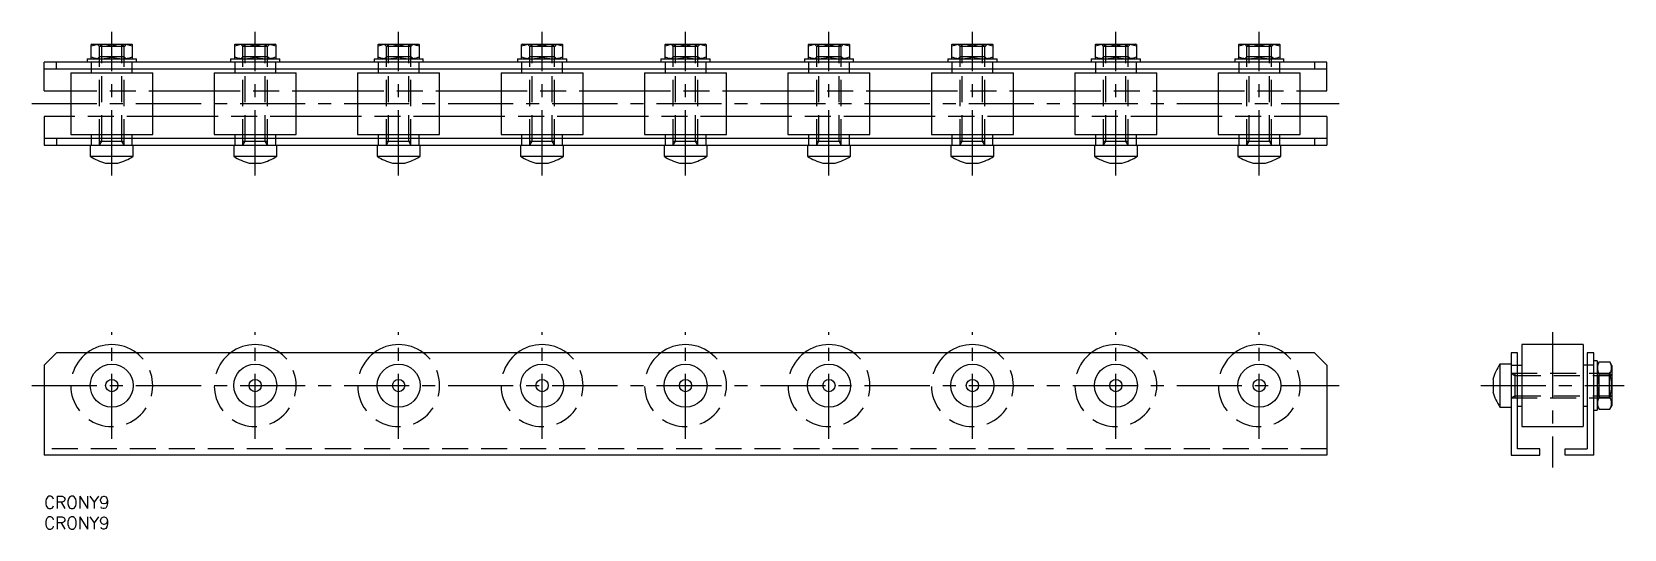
# Model space of a CAD drawing. Extents: x -3 to 386, y -8 to 113.
import ezdxf

# ---------------------------------------------------------------- set-up
doc = ezdxf.new("R2010")
doc.units = 0
doc.header["$LTSCALE"] = 0.5
doc.linetypes.add('CENTER', pattern=[50.8, 31.75, -6.35, 6.35, -6.35])
doc.linetypes.add('DASHED', pattern=[19.05, 12.7, -6.35])
for name, color, linetype in [('MSM_CENTER', 1, 'CENTER'), ('MSM_CONTINUOUS', 7, 'CONTINUOUS'), ('MSM_DASHED', 4, 'DASHED'), ('MSM_PART_NUMBER', 7, 'CONTINUOUS')]:
    doc.layers.add(name, color=color, linetype=linetype)
doc.styles.get("Standard").update_dxf_attribs({"font": 'txt.shx', "height": 3, "bigfont": 'bigfont.shx'})

# ---------------------------------------------------------------- blocks, each defined once
blk = doc.blocks.new('*U28')
at = {"layer": 'MSM_PART_NUMBER'}
blk.add_text('CRONY9', height=3, dxfattribs=at).set_placement((0, -3))
blk = doc.blocks.new('*U29')
at = {"layer": 'MSM_PART_NUMBER'}
blk.add_text('CRONY9', height=3, dxfattribs=at).set_placement((0, -8))

msp = doc.modelspace()

# ---------------------------------------------------------------- linework, layer by layer
at = {"layer": 'MSM_CENTER'}
for p, q in [((16.5, 78.24), (16.5, 113.24)), ((51.5, 78.24), (51.5, 113.24)), ((86.5, 78.24), (86.5, 113.24)), ((121.5, 78.24), (121.5, 113.24)), ((156.5, 78.24), (156.5, 113.24)), ((191.5, 78.24), (191.5, 113.24)), ((226.5, 78.24), (226.5, 113.24)), ((261.5, 78.24), (261.5, 113.24)), ((296.5, 78.24), (296.5, 113.24)), ((-3, 95.74), (316, 95.74)), ((16.5, 14), (16.5, 40)), ((51.5, 14), (51.5, 40)), ((86.5, 14), (86.5, 40)), ((121.5, 14), (121.5, 40)), ((156.5, 14), (156.5, 40)), ((191.5, 14), (191.5, 40)), ((226.5, 14), (226.5, 40)), ((261.5, 14), (261.5, 40)), ((296.5, 14), (296.5, 40)), ((368.03, 40), (368.03, 7)), ((-3, 27), (316, 27)), ((350.53, 27), (385.53, 27))]:
    msp.add_line(p, q, dxfattribs=at)
at = {"layer": 'MSM_CONTINUOUS'}
for p, q in [((11.6, 110.24), (11.5, 110.18)), ((11.5, 106.7), (11.5, 110.18)), ((11.6, 110.24), (21.4, 110.24)), ((16.5, 107.14), (16.5, 109.73)), ((21.5, 110.18), (21.4, 110.24)), ((21.5, 110.18), (21.5, 106.7)), ((46.6, 110.24), (46.5, 110.18)), ((46.5, 106.7), (46.5, 110.18)), ((46.6, 110.24), (56.4, 110.24)), ((51.5, 107.14), (51.5, 109.73)), ((56.5, 110.18), (56.4, 110.24)), ((56.5, 110.18), (56.5, 106.7)), ((81.6, 110.24), (81.5, 110.18)), ((81.5, 106.7), (81.5, 110.18)), ((81.6, 110.24), (91.4, 110.24)), ((86.5, 107.14), (86.5, 109.73)), ((91.5, 110.18), (91.4, 110.24)), ((91.5, 110.18), (91.5, 106.7)), ((116.6, 110.24), (116.5, 110.18)), ((116.5, 106.7), (116.5, 110.18)), ((116.6, 110.24), (126.4, 110.24)), ((121.5, 107.14), (121.5, 109.73)), ((126.5, 110.18), (126.4, 110.24)), ((126.5, 110.18), (126.5, 106.7)), ((151.6, 110.24), (151.5, 110.18)), ((151.5, 106.7), (151.5, 110.18)), ((151.6, 110.24), (161.4, 110.24)), ((156.5, 107.14), (156.5, 109.73)), ((161.5, 110.18), (161.4, 110.24)), ((161.5, 110.18), (161.5, 106.7)), ((186.6, 110.24), (186.5, 110.18)), ((186.5, 106.7), (186.5, 110.18)), ((186.6, 110.24), (196.4, 110.24)), ((191.5, 107.14), (191.5, 109.73)), ((196.5, 110.18), (196.4, 110.24)), ((196.5, 110.18), (196.5, 106.7)), ((221.6, 110.24), (221.5, 110.18)), ((221.5, 106.7), (221.5, 110.18)), ((221.6, 110.24), (231.4, 110.24)), ((226.5, 107.14), (226.5, 109.73)), ((231.5, 110.18), (231.4, 110.24)), ((231.5, 110.18), (231.5, 106.7)), ((256.6, 110.24), (256.5, 110.18)), ((256.5, 106.7), (256.5, 110.18)), ((256.6, 110.24), (266.4, 110.24)), ((261.5, 107.14), (261.5, 109.73)), ((266.5, 110.18), (266.4, 110.24)), ((266.5, 110.18), (266.5, 106.7)), ((291.6, 110.24), (291.5, 110.18)), ((291.5, 106.7), (291.5, 110.18)), ((291.6, 110.24), (301.4, 110.24)), ((296.5, 107.14), (296.5, 109.73)), ((301.5, 110.18), (301.4, 110.24)), ((301.5, 110.18), (301.5, 106.7)), ((0, 98.84), (0, 105.84)), ((313, 105.84), (0, 105.84)), ((3, 104.24), (3, 105.84)), ((10.5, 106.64), (10.5, 105.84)), ((10.5, 106.64), (22.5, 106.64)), ((11.5, 106.7), (11.6, 106.64)), ((21.4, 106.64), (21.5, 106.7)), ((22.5, 105.84), (22.5, 106.64)), ((45.5, 106.64), (45.5, 105.84)), ((45.5, 106.64), (57.5, 106.64)), ((46.5, 106.7), (46.6, 106.64)), ((56.4, 106.64), (56.5, 106.7)), ((57.5, 105.84), (57.5, 106.64)), ((80.5, 106.64), (80.5, 105.84)), ((80.5, 106.64), (92.5, 106.64)), ((81.5, 106.7), (81.6, 106.64)), ((91.4, 106.64), (91.5, 106.7)), ((92.5, 105.84), (92.5, 106.64)), ((115.5, 106.64), (115.5, 105.84)), ((115.5, 106.64), (127.5, 106.64)), ((116.5, 106.7), (116.6, 106.64)), ((126.4, 106.64), (126.5, 106.7)), ((127.5, 105.84), (127.5, 106.64)), ((150.5, 106.64), (150.5, 105.84)), ((150.5, 106.64), (162.5, 106.64)), ((151.5, 106.7), (151.6, 106.64)), ((161.4, 106.64), (161.5, 106.7)), ((162.5, 105.84), (162.5, 106.64)), ((185.5, 106.64), (185.5, 105.84)), ((185.5, 106.64), (197.5, 106.64)), ((186.5, 106.7), (186.6, 106.64)), ((196.4, 106.64), (196.5, 106.7)), ((197.5, 105.84), (197.5, 106.64)), ((220.5, 106.64), (220.5, 105.84)), ((220.5, 106.64), (232.5, 106.64)), ((221.5, 106.7), (221.6, 106.64)), ((231.4, 106.64), (231.5, 106.7)), ((232.5, 105.84), (232.5, 106.64)), ((255.5, 106.64), (255.5, 105.84)), ((255.5, 106.64), (267.5, 106.64)), ((256.5, 106.7), (256.6, 106.64)), ((266.4, 106.64), (266.5, 106.7)), ((267.5, 105.84), (267.5, 106.64)), ((290.5, 106.64), (290.5, 105.84)), ((290.5, 106.64), (302.5, 106.64)), ((291.5, 106.7), (291.6, 106.64)), ((301.4, 106.64), (301.5, 106.7)), ((302.5, 105.84), (302.5, 106.64)), ((310, 105.84), (310, 104.24)), ((313, 98.84), (313, 105.84)), ((0, 104.24), (313, 104.24)), ((6.5, 103.24), (6.5, 88.24)), ((6.5, 103.24), (26.5, 103.24)), ((11.5, 104.24), (11.5, 103.24)), ((21.5, 103.24), (21.5, 104.24)), ((26.5, 88.24), (26.5, 103.24)), ((41.5, 103.24), (41.5, 88.24)), ((41.5, 103.24), (61.5, 103.24)), ((46.5, 104.24), (46.5, 103.24)), ((56.5, 103.24), (56.5, 104.24)), ((61.5, 88.24), (61.5, 103.24)), ((76.5, 103.24), (76.5, 88.24)), ((76.5, 103.24), (96.5, 103.24)), ((81.5, 104.24), (81.5, 103.24)), ((91.5, 103.24), (91.5, 104.24)), ((96.5, 88.24), (96.5, 103.24)), ((111.5, 103.24), (111.5, 88.24)), ((111.5, 103.24), (131.5, 103.24)), ((116.5, 104.24), (116.5, 103.24)), ((126.5, 103.24), (126.5, 104.24)), ((131.5, 88.24), (131.5, 103.24)), ((146.5, 103.24), (146.5, 88.24)), ((146.5, 103.24), (166.5, 103.24)), ((151.5, 104.24), (151.5, 103.24)), ((161.5, 103.24), (161.5, 104.24)), ((166.5, 88.24), (166.5, 103.24)), ((181.5, 103.24), (181.5, 88.24)), ((181.5, 103.24), (201.5, 103.24)), ((186.5, 104.24), (186.5, 103.24)), ((196.5, 103.24), (196.5, 104.24)), ((201.5, 88.24), (201.5, 103.24)), ((216.5, 103.24), (216.5, 88.24)), ((216.5, 103.24), (236.5, 103.24)), ((221.5, 104.24), (221.5, 103.24)), ((231.5, 103.24), (231.5, 104.24)), ((236.5, 88.24), (236.5, 103.24)), ((251.5, 103.24), (251.5, 88.24)), ((251.5, 103.24), (271.5, 103.24)), ((256.5, 104.24), (256.5, 103.24)), ((266.5, 103.24), (266.5, 104.24)), ((271.5, 88.24), (271.5, 103.24)), ((286.5, 103.24), (286.5, 88.24)), ((286.5, 103.24), (306.5, 103.24)), ((291.5, 104.24), (291.5, 103.24)), ((301.5, 103.24), (301.5, 104.24)), ((306.5, 88.24), (306.5, 103.24)), ((0, 98.84), (6.5, 98.84)), ((26.5, 98.84), (41.5, 98.84)), ((61.5, 98.84), (76.5, 98.84)), ((96.5, 98.84), (111.5, 98.84)), ((131.5, 98.84), (146.5, 98.84)), ((166.5, 98.84), (181.5, 98.84)), ((201.5, 98.84), (216.5, 98.84)), ((236.5, 98.84), (251.5, 98.84)), ((271.5, 98.84), (286.5, 98.84)), ((306.5, 98.84), (313, 98.84)), ((0, 92.64), (0, 85.64)), ((6.5, 92.64), (0, 92.64)), ((41.5, 92.64), (26.5, 92.64)), ((76.5, 92.64), (61.5, 92.64)), ((111.5, 92.64), (96.5, 92.64)), ((146.5, 92.64), (131.5, 92.64)), ((181.5, 92.64), (166.5, 92.64)), ((216.5, 92.64), (201.5, 92.64)), ((251.5, 92.64), (236.5, 92.64)), ((286.5, 92.64), (271.5, 92.64)), ((313, 92.64), (306.5, 92.64)), ((313, 92.64), (313, 85.64)), ((313, 87.24), (0, 87.24)), ((0, 85.64), (313, 85.64)), ((3, 87.24), (3, 85.64)), ((6.5, 88.24), (26.5, 88.24)), ((11.25, 85.64), (11.25, 82.93)), ((11.5, 88.24), (11.5, 87.24)), ((21.5, 87.24), (21.5, 88.24)), ((21.75, 82.93), (21.75, 85.64)), ((41.5, 88.24), (61.5, 88.24)), ((46.25, 85.64), (46.25, 82.93)), ((46.5, 88.24), (46.5, 87.24)), ((56.5, 87.24), (56.5, 88.24)), ((56.75, 82.93), (56.75, 85.64)), ((76.5, 88.24), (96.5, 88.24)), ((81.25, 85.64), (81.25, 82.93)), ((81.5, 88.24), (81.5, 87.24)), ((91.5, 87.24), (91.5, 88.24)), ((91.75, 82.93), (91.75, 85.64)), ((111.5, 88.24), (131.5, 88.24)), ((116.25, 85.64), (116.25, 82.93)), ((116.5, 88.24), (116.5, 87.24)), ((126.5, 87.24), (126.5, 88.24)), ((126.75, 82.93), (126.75, 85.64)), ((146.5, 88.24), (166.5, 88.24)), ((151.25, 85.64), (151.25, 82.93)), ((151.5, 88.24), (151.5, 87.24)), ((161.5, 87.24), (161.5, 88.24)), ((161.75, 82.93), (161.75, 85.64)), ((181.5, 88.24), (201.5, 88.24)), ((186.25, 85.64), (186.25, 82.93)), ((186.5, 88.24), (186.5, 87.24)), ((196.5, 87.24), (196.5, 88.24)), ((196.75, 82.93), (196.75, 85.64)), ((216.5, 88.24), (236.5, 88.24)), ((221.25, 85.64), (221.25, 82.93)), ((221.5, 88.24), (221.5, 87.24)), ((231.5, 87.24), (231.5, 88.24)), ((231.75, 82.93), (231.75, 85.64)), ((251.5, 88.24), (271.5, 88.24)), ((256.25, 85.64), (256.25, 82.93)), ((256.5, 88.24), (256.5, 87.24)), ((266.5, 87.24), (266.5, 88.24)), ((266.75, 82.93), (266.75, 85.64)), ((286.5, 88.24), (306.5, 88.24)), ((291.25, 85.64), (291.25, 82.93)), ((291.5, 88.24), (291.5, 87.24)), ((301.5, 87.24), (301.5, 88.24)), ((301.75, 82.93), (301.75, 85.64)), ((310, 87.24), (310, 85.64)), ((11.25, 82.93), (21.75, 82.93)), ((46.25, 82.93), (56.75, 82.93)), ((81.25, 82.93), (91.75, 82.93)), ((116.25, 82.93), (126.75, 82.93)), ((151.25, 82.93), (161.75, 82.93)), ((186.25, 82.93), (196.75, 82.93)), ((221.25, 82.93), (231.75, 82.93)), ((256.25, 82.93), (266.75, 82.93)), ((291.25, 82.93), (301.75, 82.93)), ((15.01, 81.24), (17.99, 81.24)), ((50.01, 81.24), (52.99, 81.24)), ((85.01, 81.24), (87.99, 81.24)), ((120.01, 81.24), (122.99, 81.24)), ((155.01, 81.24), (157.99, 81.24)), ((190.01, 81.24), (192.99, 81.24)), ((225.01, 81.24), (227.99, 81.24)), ((260.01, 81.24), (262.99, 81.24)), ((295.01, 81.24), (297.99, 81.24)), ((0, 32), (3, 35)), ((310, 35), (3, 35)), ((310, 35), (313, 32)), ((359.53, 35), (357.93, 35)), ((357.93, 35), (357.93, 10)), ((359.53, 11.6), (359.53, 35)), ((360.53, 37), (360.53, 17)), ((375.53, 37), (360.53, 37)), ((375.53, 37), (375.53, 17)), ((376.53, 35), (376.53, 11.6)), ((378.13, 35), (376.53, 35)), ((378.13, 10), (378.13, 35)), ((0, 32), (0, 10)), ((313, 32), (313, 10)), ((355.22, 32.25), (355.22, 21.75)), ((357.93, 32.25), (355.22, 32.25)), ((357.93, 32), (360.53, 32)), ((378.13, 32), (375.53, 32)), ((378.93, 33), (378.13, 33)), ((378.93, 33), (378.93, 21)), ((379.43, 32.77), (378.93, 31.9)), ((379.43, 32.77), (382.02, 32.77)), ((382.53, 31.9), (382.02, 32.77)), ((382.53, 31.9), (382.53, 22.1)), ((353.53, 28.49), (353.53, 25.51)), ((379.43, 29.89), (382.02, 29.89)), ((379.43, 24.11), (382.02, 24.11)), ((355.22, 21.75), (357.93, 21.75)), ((359.53, 22), (360.53, 22)), ((375.53, 22), (376.53, 22)), ((378.13, 21), (378.93, 21)), ((378.93, 22.1), (379.43, 21.23)), ((379.43, 21.23), (382.02, 21.23)), ((382.02, 21.23), (382.53, 22.1)), ((360.53, 17), (375.53, 17)), ((313, 10), (0, 10)), ((357.93, 10), (364.93, 10)), ((364.93, 11.6), (359.53, 11.6)), ((364.93, 10), (364.93, 11.6)), ((371.13, 11.6), (376.53, 11.6)), ((371.13, 10), (371.13, 11.6)), ((378.13, 10), (371.13, 10))]:
    msp.add_line(p, q, dxfattribs=at)
for centre, radius in [((16.5, 27), 5.25), ((51.5, 27), 5.25), ((86.5, 27), 5.25), ((121.5, 27), 5.25), ((156.5, 27), 5.25), ((191.5, 27), 5.25), ((226.5, 27), 5.25), ((261.5, 27), 5.25), ((296.5, 27), 5.25), ((16.5, 27), 1.49), ((51.5, 27), 1.49), ((86.5, 27), 1.49), ((121.5, 27), 1.49), ((156.5, 27), 1.49), ((191.5, 27), 1.49), ((226.5, 27), 1.49), ((261.5, 27), 1.49), ((296.5, 27), 1.49)]:
    msp.add_circle(centre, radius, dxfattribs=at)
for centre, radius, start, end in [((14, 102.81), 7.37, 70.1592, 109.8408), ((19, 102.81), 7.37, 70.1592, 109.8408), ((49, 102.81), 7.37, 70.1592, 109.8408), ((54, 102.81), 7.37, 70.1592, 109.8408), ((84, 102.81), 7.37, 70.1592, 109.8408), ((89, 102.81), 7.37, 70.1592, 109.8408), ((119, 102.81), 7.37, 70.1592, 109.8408), ((124, 102.81), 7.37, 70.1592, 109.8408), ((154, 102.81), 7.37, 70.1592, 109.8408), ((159, 102.81), 7.37, 70.1592, 109.8408), ((189, 102.81), 7.37, 70.1592, 109.8408), ((194, 102.81), 7.37, 70.1592, 109.8408), ((224, 102.81), 7.37, 70.1592, 109.8408), ((229, 102.81), 7.37, 70.1592, 109.8408), ((259, 102.81), 7.37, 70.1592, 109.8408), ((264, 102.81), 7.37, 70.1592, 109.8408), ((294, 102.81), 7.37, 70.1592, 109.8408), ((299, 102.81), 7.37, 70.1592, 109.8408), ((14, 114.07), 7.37, 250.1592, 289.8408), ((19, 114.07), 7.37, 250.1592, 289.8408), ((49, 114.07), 7.37, 250.1592, 289.8408), ((54, 114.07), 7.37, 250.1592, 289.8408), ((84, 114.07), 7.37, 250.1592, 289.8408), ((89, 114.07), 7.37, 250.1592, 289.8408), ((119, 114.07), 7.37, 250.1592, 289.8408), ((124, 114.07), 7.37, 250.1592, 289.8408), ((154, 114.07), 7.37, 250.1592, 289.8408), ((159, 114.07), 7.37, 250.1592, 289.8408), ((189, 114.07), 7.37, 250.1592, 289.8408), ((194, 114.07), 7.37, 250.1592, 289.8408), ((224, 114.07), 7.37, 250.1592, 289.8408), ((229, 114.07), 7.37, 250.1592, 289.8408), ((259, 114.07), 7.37, 250.1592, 289.8408), ((264, 114.07), 7.37, 250.1592, 289.8408), ((294, 114.07), 7.37, 250.1592, 289.8408), ((299, 114.07), 7.37, 250.1592, 289.8408), ((18.04, 92.97), 12.12, 235.9445, 255.5214), ((14.96, 92.97), 12.12, 284.4786, 304.0555), ((53.04, 92.97), 12.12, 235.9445, 255.5214), ((49.96, 92.97), 12.12, 284.4786, 304.0555), ((88.04, 92.97), 12.12, 235.9445, 255.5214), ((84.96, 92.97), 12.12, 284.4786, 304.0555), ((123.04, 92.97), 12.12, 235.9445, 255.5214), ((119.96, 92.97), 12.12, 284.4786, 304.0555), ((158.04, 92.97), 12.12, 235.9445, 255.5214), ((154.96, 92.97), 12.12, 284.4786, 304.0555), ((193.04, 92.97), 12.12, 235.9445, 255.5214), ((189.96, 92.97), 12.12, 284.4786, 304.0555), ((228.04, 92.97), 12.12, 235.9445, 255.5214), ((224.96, 92.97), 12.12, 284.4786, 304.0555), ((263.04, 92.97), 12.12, 235.9445, 255.5214), ((259.96, 92.97), 12.12, 284.4786, 304.0555), ((298.04, 92.97), 12.12, 235.9445, 255.5214), ((294.96, 92.97), 12.12, 284.4786, 304.0555), ((16.5, 27), 10, 53.1301, 126.8699), ((51.5, 27), 10, 53.1301, 126.8699), ((86.5, 27), 10, 53.1301, 126.8699), ((121.5, 27), 10, 53.1301, 126.8699), ((156.5, 27), 10, 53.1301, 126.8699), ((191.5, 27), 10, 53.1301, 126.8699), ((226.5, 27), 10, 53.1301, 126.8699), ((261.5, 27), 10, 53.1301, 126.8699), ((296.5, 27), 10, 53.1301, 126.8699), ((365.26, 25.46), 12.12, 145.9445, 165.5214), ((381.54, 31.33), 2.56, 154.3574, 214.3573), ((379.91, 31.33), 2.56, 325.6427, 25.6426), ((388.59, 27), 9.61, 162.5124, 197.4876), ((372.86, 27), 9.61, 342.5124, 17.4876), ((365.26, 28.54), 12.12, 194.4786, 214.0555), ((381.54, 22.67), 2.56, 145.6427, 205.6426), ((379.91, 22.67), 2.56, 334.3574, 34.3573)]:
    msp.add_arc(centre, radius, start, end, dxfattribs=at)
at = {"layer": 'MSM_DASHED'}
for p, q in [((12.96, 110.24), (13.5, 109.7)), ((14.04, 110.24), (13.5, 109.7)), ((19.5, 109.7), (13.5, 109.7)), ((13.5, 85.64), (13.5, 109.7)), ((14.04, 86.58), (14.04, 110.24)), ((18.96, 110.24), (19.5, 109.7)), ((18.96, 86.58), (18.96, 110.24)), ((20.04, 110.24), (19.5, 109.7)), ((19.5, 85.64), (19.5, 109.7)), ((47.96, 110.24), (48.5, 109.7)), ((49.04, 110.24), (48.5, 109.7)), ((54.5, 109.7), (48.5, 109.7)), ((48.5, 85.64), (48.5, 109.7)), ((49.04, 86.58), (49.04, 110.24)), ((53.96, 110.24), (54.5, 109.7)), ((53.96, 86.58), (53.96, 110.24)), ((55.04, 110.24), (54.5, 109.7)), ((54.5, 85.64), (54.5, 109.7)), ((82.96, 110.24), (83.5, 109.7)), ((84.04, 110.24), (83.5, 109.7)), ((89.5, 109.7), (83.5, 109.7)), ((83.5, 85.64), (83.5, 109.7)), ((84.04, 86.58), (84.04, 110.24)), ((88.96, 110.24), (89.5, 109.7)), ((88.96, 86.58), (88.96, 110.24)), ((90.04, 110.24), (89.5, 109.7)), ((89.5, 85.64), (89.5, 109.7)), ((117.96, 110.24), (118.5, 109.7)), ((119.04, 110.24), (118.5, 109.7)), ((124.5, 109.7), (118.5, 109.7)), ((118.5, 85.64), (118.5, 109.7)), ((119.04, 86.58), (119.04, 110.24)), ((123.96, 110.24), (124.5, 109.7)), ((123.96, 86.58), (123.96, 110.24)), ((125.04, 110.24), (124.5, 109.7)), ((124.5, 85.64), (124.5, 109.7)), ((152.96, 110.24), (153.5, 109.7)), ((154.04, 110.24), (153.5, 109.7)), ((159.5, 109.7), (153.5, 109.7)), ((153.5, 85.64), (153.5, 109.7)), ((154.04, 86.58), (154.04, 110.24)), ((158.96, 110.24), (159.5, 109.7)), ((158.96, 86.58), (158.96, 110.24)), ((160.04, 110.24), (159.5, 109.7)), ((159.5, 85.64), (159.5, 109.7)), ((187.96, 110.24), (188.5, 109.7)), ((189.04, 110.24), (188.5, 109.7)), ((194.5, 109.7), (188.5, 109.7)), ((188.5, 85.64), (188.5, 109.7)), ((189.04, 86.58), (189.04, 110.24)), ((193.96, 110.24), (194.5, 109.7)), ((193.96, 86.58), (193.96, 110.24)), ((195.04, 110.24), (194.5, 109.7)), ((194.5, 85.64), (194.5, 109.7)), ((222.96, 110.24), (223.5, 109.7)), ((224.04, 110.24), (223.5, 109.7)), ((229.5, 109.7), (223.5, 109.7)), ((223.5, 85.64), (223.5, 109.7)), ((224.04, 86.58), (224.04, 110.24)), ((228.96, 110.24), (229.5, 109.7)), ((228.96, 86.58), (228.96, 110.24)), ((230.04, 110.24), (229.5, 109.7)), ((229.5, 85.64), (229.5, 109.7)), ((257.96, 110.24), (258.5, 109.7)), ((259.04, 110.24), (258.5, 109.7)), ((264.5, 109.7), (258.5, 109.7)), ((258.5, 85.64), (258.5, 109.7)), ((259.04, 86.58), (259.04, 110.24)), ((263.96, 110.24), (264.5, 109.7)), ((263.96, 86.58), (263.96, 110.24)), ((265.04, 110.24), (264.5, 109.7)), ((264.5, 85.64), (264.5, 109.7)), ((292.96, 110.24), (293.5, 109.7)), ((294.04, 110.24), (293.5, 109.7)), ((299.5, 109.7), (293.5, 109.7)), ((293.5, 85.64), (293.5, 109.7)), ((294.04, 86.58), (294.04, 110.24)), ((298.96, 110.24), (299.5, 109.7)), ((298.96, 86.58), (298.96, 110.24)), ((300.04, 110.24), (299.5, 109.7)), ((299.5, 85.64), (299.5, 109.7)), ((11.5, 105.84), (11.5, 104.24)), ((12.96, 106.64), (13.5, 107.18)), ((19.5, 107.18), (13.5, 107.18)), ((20.04, 106.64), (19.5, 107.18)), ((21.5, 104.24), (21.5, 105.84)), ((46.5, 105.84), (46.5, 104.24)), ((47.96, 106.64), (48.5, 107.18)), ((54.5, 107.18), (48.5, 107.18)), ((55.04, 106.64), (54.5, 107.18)), ((56.5, 104.24), (56.5, 105.84)), ((81.5, 105.84), (81.5, 104.24)), ((82.96, 106.64), (83.5, 107.18)), ((89.5, 107.18), (83.5, 107.18)), ((90.04, 106.64), (89.5, 107.18)), ((91.5, 104.24), (91.5, 105.84)), ((116.5, 105.84), (116.5, 104.24)), ((117.96, 106.64), (118.5, 107.18)), ((124.5, 107.18), (118.5, 107.18)), ((125.04, 106.64), (124.5, 107.18)), ((126.5, 104.24), (126.5, 105.84)), ((151.5, 105.84), (151.5, 104.24)), ((152.96, 106.64), (153.5, 107.18)), ((159.5, 107.18), (153.5, 107.18)), ((160.04, 106.64), (159.5, 107.18)), ((161.5, 104.24), (161.5, 105.84)), ((186.5, 105.84), (186.5, 104.24)), ((187.96, 106.64), (188.5, 107.18)), ((194.5, 107.18), (188.5, 107.18)), ((195.04, 106.64), (194.5, 107.18)), ((196.5, 104.24), (196.5, 105.84)), ((221.5, 105.84), (221.5, 104.24)), ((222.96, 106.64), (223.5, 107.18)), ((229.5, 107.18), (223.5, 107.18)), ((230.04, 106.64), (229.5, 107.18)), ((231.5, 104.24), (231.5, 105.84)), ((256.5, 105.84), (256.5, 104.24)), ((257.96, 106.64), (258.5, 107.18)), ((264.5, 107.18), (258.5, 107.18)), ((265.04, 106.64), (264.5, 107.18)), ((266.5, 104.24), (266.5, 105.84)), ((291.5, 105.84), (291.5, 104.24)), ((292.96, 106.64), (293.5, 107.18)), ((299.5, 107.18), (293.5, 107.18)), ((300.04, 106.64), (299.5, 107.18)), ((301.5, 104.24), (301.5, 105.84)), ((6.5, 98.84), (26.5, 98.84)), ((41.5, 98.84), (61.5, 98.84)), ((76.5, 98.84), (96.5, 98.84)), ((111.5, 98.84), (131.5, 98.84)), ((146.5, 98.84), (166.5, 98.84)), ((181.5, 98.84), (201.5, 98.84)), ((216.5, 98.84), (236.5, 98.84)), ((251.5, 98.84), (271.5, 98.84)), ((286.5, 98.84), (306.5, 98.84)), ((26.5, 92.64), (6.5, 92.64)), ((61.5, 92.64), (41.5, 92.64)), ((96.5, 92.64), (76.5, 92.64)), ((131.5, 92.64), (111.5, 92.64)), ((166.5, 92.64), (146.5, 92.64)), ((201.5, 92.64), (181.5, 92.64)), ((236.5, 92.64), (216.5, 92.64)), ((271.5, 92.64), (251.5, 92.64)), ((306.5, 92.64), (286.5, 92.64)), ((11.5, 87.24), (11.5, 85.64)), ((13.5, 86.58), (19.5, 86.58)), ((13.5, 85.64), (14.04, 86.58)), ((19.5, 85.64), (18.96, 86.58)), ((21.5, 85.64), (21.5, 87.24)), ((46.5, 87.24), (46.5, 85.64)), ((48.5, 86.58), (54.5, 86.58)), ((48.5, 85.64), (49.04, 86.58)), ((54.5, 85.64), (53.96, 86.58)), ((56.5, 85.64), (56.5, 87.24)), ((81.5, 87.24), (81.5, 85.64)), ((83.5, 86.58), (89.5, 86.58)), ((83.5, 85.64), (84.04, 86.58)), ((89.5, 85.64), (88.96, 86.58)), ((91.5, 85.64), (91.5, 87.24)), ((116.5, 87.24), (116.5, 85.64)), ((118.5, 86.58), (124.5, 86.58)), ((118.5, 85.64), (119.04, 86.58)), ((124.5, 85.64), (123.96, 86.58)), ((126.5, 85.64), (126.5, 87.24)), ((151.5, 87.24), (151.5, 85.64)), ((153.5, 86.58), (159.5, 86.58)), ((153.5, 85.64), (154.04, 86.58)), ((159.5, 85.64), (158.96, 86.58)), ((161.5, 85.64), (161.5, 87.24)), ((186.5, 87.24), (186.5, 85.64)), ((188.5, 86.58), (194.5, 86.58)), ((188.5, 85.64), (189.04, 86.58)), ((194.5, 85.64), (193.96, 86.58)), ((196.5, 85.64), (196.5, 87.24)), ((221.5, 87.24), (221.5, 85.64)), ((223.5, 86.58), (229.5, 86.58)), ((223.5, 85.64), (224.04, 86.58)), ((229.5, 85.64), (228.96, 86.58)), ((231.5, 85.64), (231.5, 87.24)), ((256.5, 87.24), (256.5, 85.64)), ((258.5, 86.58), (264.5, 86.58)), ((258.5, 85.64), (259.04, 86.58)), ((264.5, 85.64), (263.96, 86.58)), ((266.5, 85.64), (266.5, 87.24)), ((291.5, 87.24), (291.5, 85.64)), ((293.5, 86.58), (299.5, 86.58)), ((293.5, 85.64), (294.04, 86.58)), ((299.5, 85.64), (298.96, 86.58)), ((301.5, 85.64), (301.5, 87.24)), ((357.93, 30), (381.99, 30)), ((357.93, 30), (358.86, 29.46)), ((358.86, 30), (358.86, 24)), ((358.86, 29.46), (382.53, 29.46)), ((378.93, 30.54), (379.47, 30)), ((379.47, 24), (379.47, 30)), ((382.53, 30.54), (381.99, 30)), ((381.99, 24), (381.99, 30)), ((382.53, 29.46), (381.99, 30)), ((357.93, 24), (358.86, 24.54)), ((357.93, 24), (381.99, 24)), ((358.86, 24.54), (382.53, 24.54)), ((378.93, 23.46), (379.47, 24)), ((382.53, 24.54), (381.99, 24)), ((382.53, 23.46), (381.99, 24)), ((313, 11.6), (0, 11.6))]:
    msp.add_line(p, q, dxfattribs=at)
for centre in [(16.5, 27), (51.5, 27), (86.5, 27), (121.5, 27), (156.5, 27), (191.5, 27), (226.5, 27), (261.5, 27), (296.5, 27)]:
    msp.add_arc(centre, 10, 126.8699, 53.1301, dxfattribs=at)

# ---------------------------------------------------------------- block references
at = {"layer": 'MSM_CONTINUOUS'}
for name in ['*U28', '*U29']:
    msp.add_blockref(name, (0, 0), dxfattribs=at)

doc.saveas('drawing.dxf')
